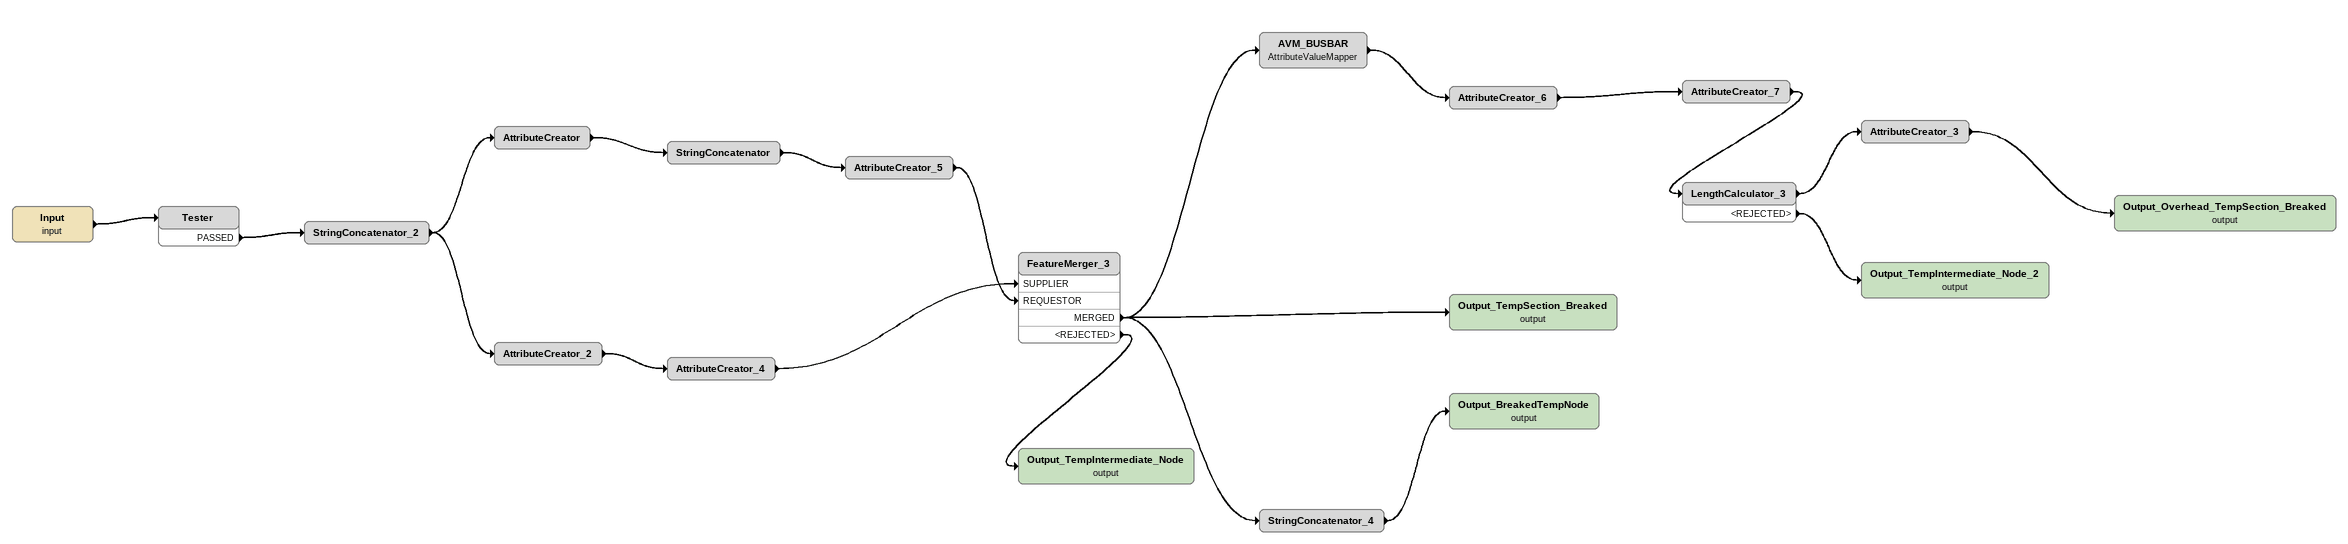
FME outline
Input (input)
    -> Tester
Tester
    PASSED -> StringConcatenator_2
StringConcatenator_2
    -> AttributeCreator_2
    -> AttributeCreator
AttributeCreator
    -> StringConcatenator
StringConcatenator
    -> AttributeCreator_5
AttributeCreator_5
    -> FeatureMerger_3 [REQUESTOR]
AttributeCreator_2
    -> AttributeCreator_4
AttributeCreator_4
    -> FeatureMerger_3 [SUPPLIER]
FeatureMerger_3
    MERGED -> Output_TempSection_Breaked (output)
    MERGED -> StringConcatenator_4
    MERGED -> AVM_BUSBAR
    <REJECTED> -> Output_TempIntermediate_Node (output)
AVM_BUSBAR: AttributeValueMapper
    -> AttributeCreator_6
AttributeCreator_6
    -> AttributeCreator_7
AttributeCreator_7
    -> LengthCalculator_3
LengthCalculator_3
    -> AttributeCreator_3
    <REJECTED> -> Output_TempIntermediate_Node_2 (output)
AttributeCreator_3
    -> Output_Overhead_TempSection_Breaked (output)
Output_Overhead_TempSection_Breaked (output)
Output_TempIntermediate_Node_2 (output)
Output_TempSection_Breaked (output)
Output_TempIntermediate_Node (output)
StringConcatenator_4
    -> Output_BreakedTempNode (output)
Output_BreakedTempNode (output)
